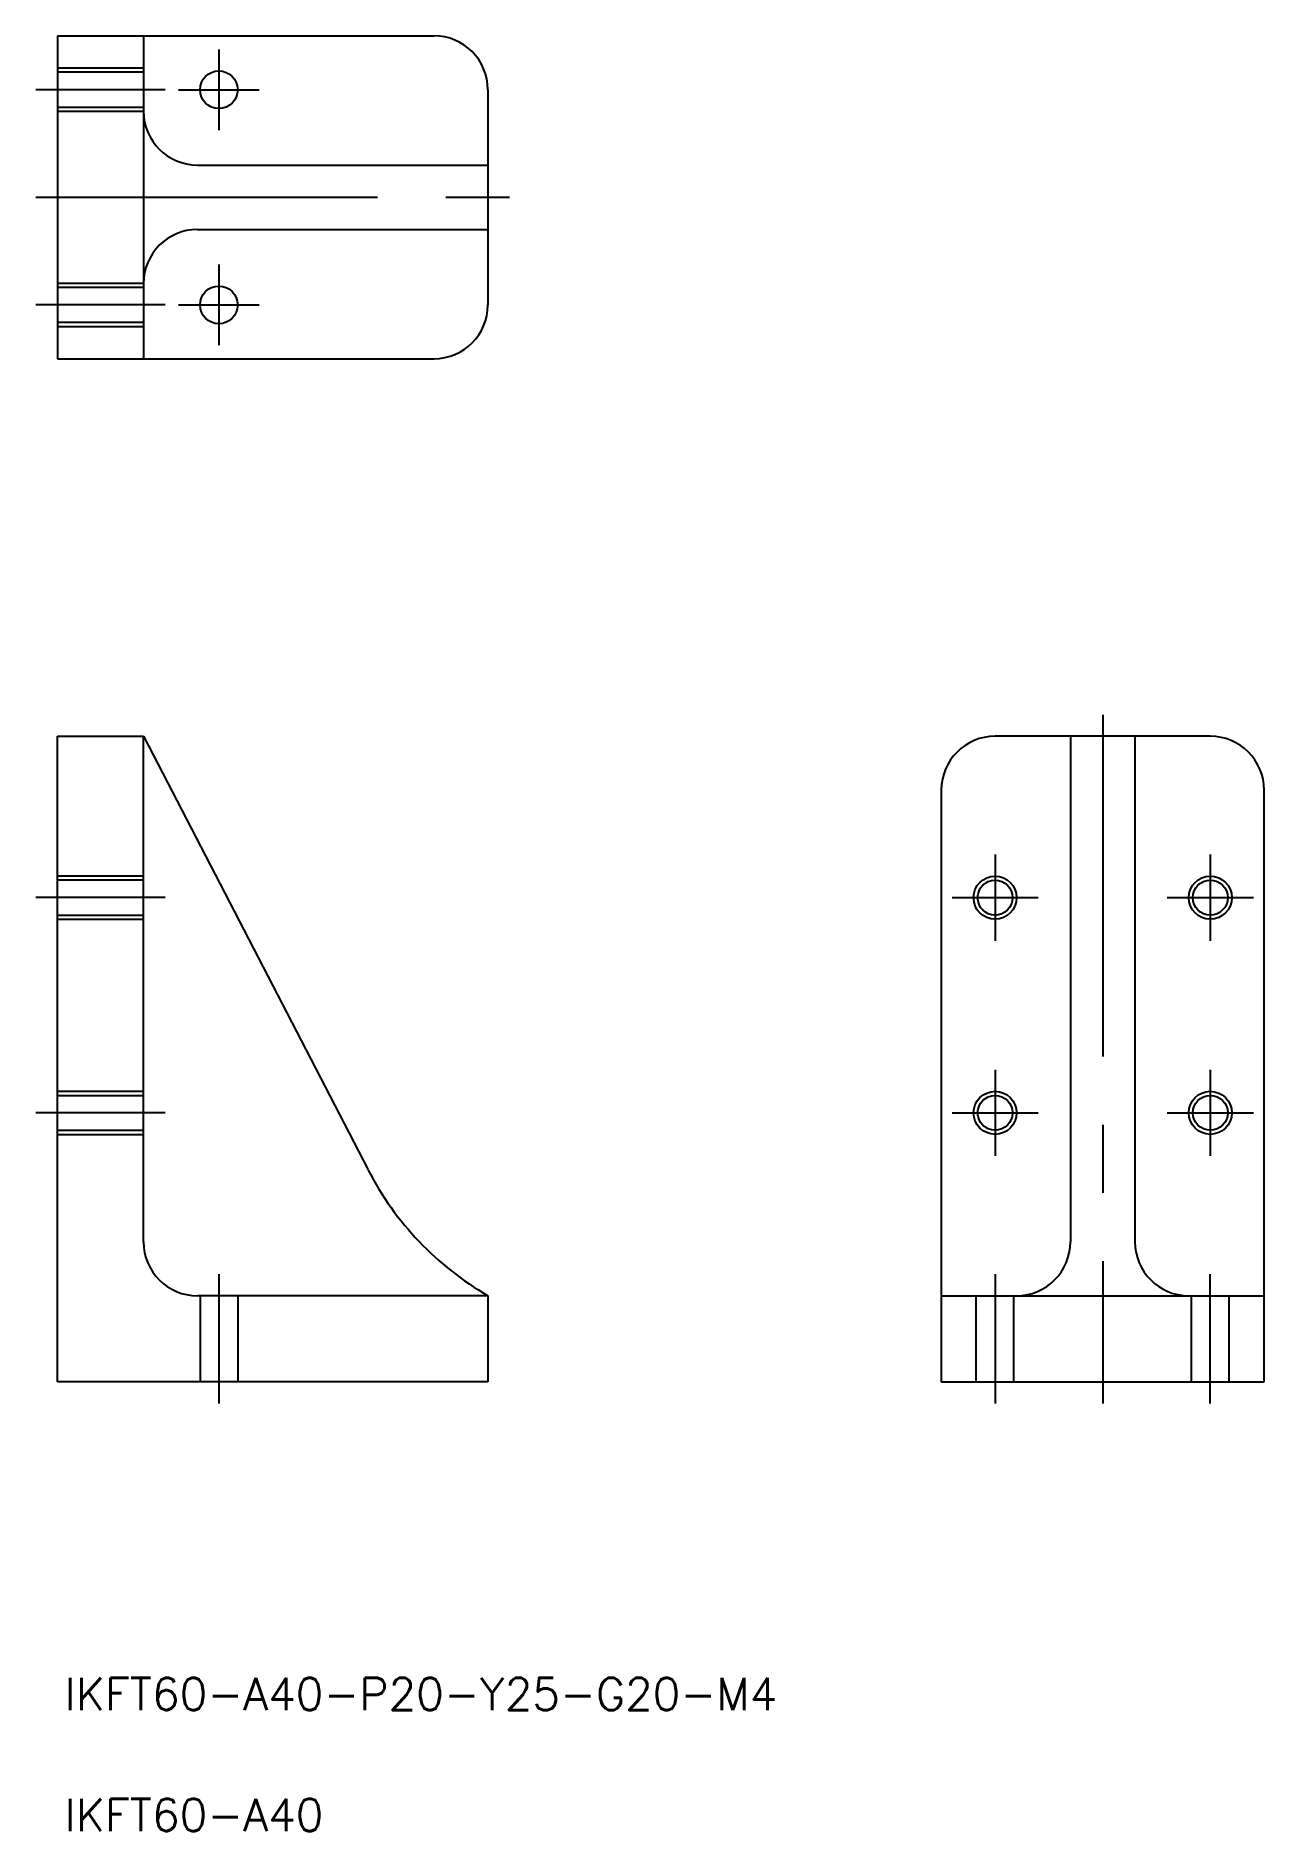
# Model space of a CAD drawing. Extents: x -99 to 15, y -42 to 125.
import ezdxf

# ---------------------------------------------------------------- set-up
doc = ezdxf.new("R2010")
doc.units = 0
doc.linetypes.add('CENTER', pattern=[50.8, 31.75, -6.35, 6.35, -6.35])
doc.linetypes.add('DASHED', pattern=[19.05, 12.7, -6.35])
doc.layers.get('0').update_dxf_attribs({"linetype": 'CONTINUOUS'})
doc.layers.add('CENTER', color=1, linetype='CENTER')
doc.styles.get("Standard").update_dxf_attribs({"font": 'txt.shx', "height": 3, "bigfont": 'bigfont.shx'})

msp = doc.modelspace()

# ---------------------------------------------------------------- linework, layer by layer
at = {"color": 7, "linetype": 'CONTINUOUS'}
for p, q in [((-97.14, 125.09), (-97.14, 95.09)), ((-97.14, 125.09), (-62.14, 125.09)), ((-89.14, 125.09), (-89.14, 95.09)), ((-57.14, 120.09), (-57.14, 100.09)), ((-84.14, 113.09), (-57.14, 113.09)), ((-84.14, 107.09), (-57.14, 107.09)), ((-97.14, 95.09), (-62.14, 95.09)), ((-97.14, 0), (-97.14, 60)), ((-97.14, 60), (-89.14, 60)), ((-89.14, 13), (-89.14, 60)), ((-89.14, 60), (-68.27, 19.69)), ((10, 60), (-10, 60)), ((-3, 60), (-3, 13)), ((3, 60), (3, 13)), ((-15, 55), (-15, 0)), ((15, 0), (15, 55)), ((-57.14, 8), (-84.14, 8)), ((-57.14, 8), (-57.14, 0)), ((-15, 8), (15, 8)), ((-57.14, 0), (-97.14, 0)), ((-15, 0), (15, 0))]:
    msp.add_line(p, q, dxfattribs=at)
at = {"color": 3, "linetype": 'DASHED'}
for p, q in [((-89.14, 122.09), (-97.14, 122.09)), ((-89.14, 121.71), (-97.14, 121.71)), ((-97.14, 118.47), (-89.14, 118.47)), ((-97.14, 118.09), (-89.14, 118.09)), ((-89.14, 102.09), (-97.14, 102.09)), ((-89.14, 101.71), (-97.14, 101.71)), ((-97.14, 98.47), (-89.14, 98.47)), ((-97.14, 98.09), (-89.14, 98.09)), ((-89.14, 47), (-97.14, 47)), ((-89.14, 46.62), (-97.14, 46.62)), ((-97.14, 43.38), (-89.14, 43.38)), ((-97.14, 43), (-89.14, 43)), ((-97.14, 27), (-89.14, 27)), ((-97.14, 26.62), (-89.14, 26.62)), ((-97.14, 23.38), (-89.14, 23.38)), ((-97.14, 23), (-89.14, 23)), ((-83.89, 8), (-83.89, 0)), ((-80.39, 8), (-80.39, 0)), ((-11.75, 0), (-11.75, 8)), ((-8.25, 0), (-8.25, 8)), ((8.25, 0), (8.25, 8)), ((11.75, 0), (11.75, 8))]:
    msp.add_line(p, q, dxfattribs=at)
at = {"color": 7, "linetype": 'CONTINUOUS'}
for centre, radius in [((-82.14, 120.09), 1.75), ((-82.14, 100.09), 1.75), ((-10, 45), 1.62), ((10, 45), 1.62), ((-10, 25), 1.62), ((10, 25), 1.62)]:
    msp.add_circle(centre, radius, dxfattribs=at)
at = {"color": 3, "linetype": 'CONTINUOUS'}
for centre in [(-10, 45), (10, 45), (-10, 25), (10, 25)]:
    msp.add_circle(centre, 2, dxfattribs=at)
at = {"color": 7, "linetype": 'CONTINUOUS'}
for centre, radius, start, end in [((-62.14, 120.09), 5, 0, 90), ((-84.14, 118.09), 5, 180, 270), ((-84.14, 102.09), 5, 90, 180), ((-62.14, 100.09), 5, 270, 0), ((-10, 55), 5, 90, 180), ((10, 55), 5, 0, 90), ((-42.63, 32.96), 28.87, 207.3729, 239.8237), ((-84.14, 13), 5, 180, 270), ((-8, 13), 5, 270, 0), ((8, 13), 5, 180, 270)]:
    msp.add_arc(centre, radius, start, end, dxfattribs=at)
at = {"layer": 'CENTER', "color": 1, "linetype": 'CENTER'}
for p, q in [((-82.14, 123.84), (-82.14, 116.34)), ((-87.14, 120.09), (-99.14, 120.09)), ((-85.89, 120.09), (-78.39, 120.09)), ((-99.14, 110.09), (-55.14, 110.09)), ((-82.14, 103.84), (-82.14, 96.34)), ((-87.14, 100.09), (-99.14, 100.09)), ((-85.89, 100.09), (-78.39, 100.09)), ((0, 62), (0, -2)), ((-10, 49), (-10, 41)), ((10, 49), (10, 41)), ((-87.14, 45), (-99.14, 45)), ((-14, 45), (-6, 45)), ((6, 45), (14, 45)), ((-10, 29), (-10, 21)), ((10, 29), (10, 21)), ((-87.14, 25), (-99.14, 25)), ((-14, 25), (-6, 25)), ((6, 25), (14, 25)), ((-82.14, 10), (-82.14, -2)), ((-10, 10), (-10, -2)), ((10, -2), (10, 10))]:
    msp.add_line(p, q, dxfattribs=at)

# ---------------------------------------------------------------- texts
at = {"color": 7, "linetype": 'CONTINUOUS'}
for s, p in [('IKFT60-A40-P20-Y25-G20-M4', (-96.46, -30.51)), ('IKFT60-A40', (-96.46, -41.75))]:
    msp.add_text(s, height=3, dxfattribs=at).set_placement(p)

doc.saveas('drawing.dxf')
